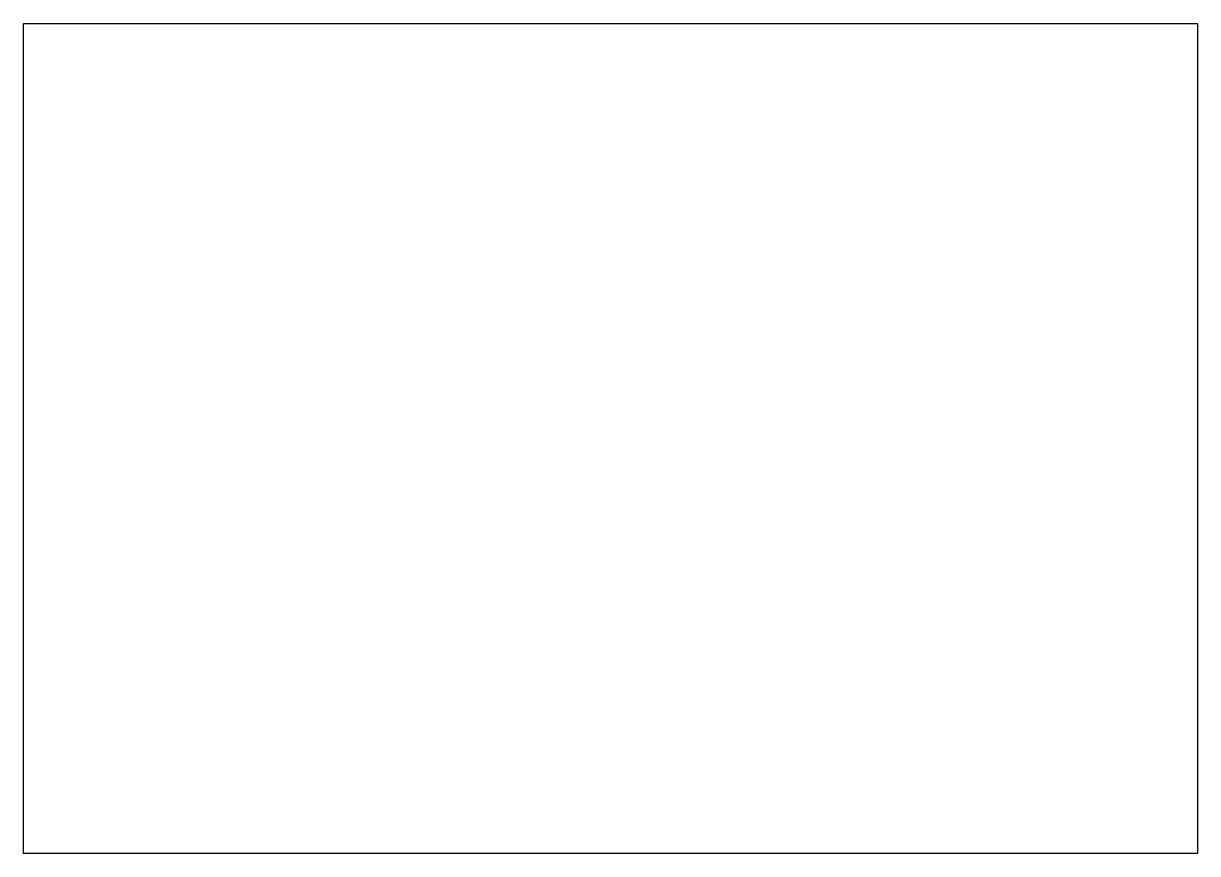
# Model space of a CAD drawing. Extents: x -25 to 395, y -5 to 292.
import ezdxf

# ---------------------------------------------------------------- set-up
doc = ezdxf.new("R2010")
doc.units = 0
doc.layers.get('0').update_dxf_attribs({"linetype": 'CONTINUOUS'})

msp = doc.modelspace()

# ---------------------------------------------------------------- linework, layer by layer
at = {"color": 0}
for p, q in [((-25, 292), (395, 292)), ((-25, -5), (-25, 292)), ((395, 292), (395, -5)), ((395, -5), (-25, -5))]:
    msp.add_line(p, q, dxfattribs=at)

doc.saveas('drawing.dxf')
